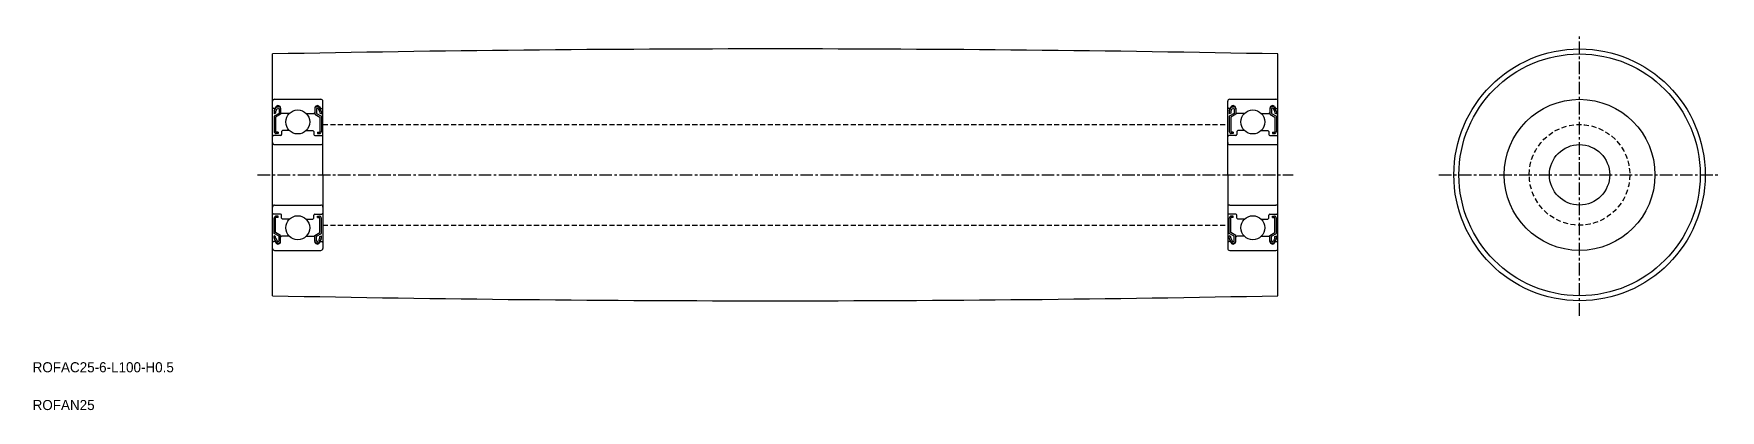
# Model space of a CAD drawing. Extents: x 3 to 170, y 2 to 40.
import ezdxf

# ---------------------------------------------------------------- set-up
doc = ezdxf.new("R2010")
doc.units = 0
doc.linetypes.add('CENTER', pattern=[2, 1.25, -0.25, 0.25, -0.25])
doc.linetypes.add('DASHED', pattern=[0.75, 0.5, -0.25])
doc.layers.get('0').update_dxf_attribs({"linetype": 'CONTINUOUS'})
doc.layers.add('CENTER', color=1, linetype='CENTER')

msp = doc.modelspace()

# ---------------------------------------------------------------- linework, layer by layer
at = {"color": 7, "linetype": 'CONTINUOUS'}
for p, q in [((26.37, 13.85), (26.37, 37.85)), ((126.37, 13.85), (126.37, 37.85))]:
    msp.add_line(p, q, dxfattribs=at)
at = {"color": 3}
for p, q in [((26.47, 32.45), (26.37, 32.55)), ((26.62, 32.45), (26.47, 32.45)), ((26.52, 32.15), (26.52, 31.92)), ((26.67, 31.97), (26.52, 31.92)), ((27.02, 31.95), (26.52, 31.66)), ((26.53, 32.2), (26.73, 32.54)), ((26.57, 33.35), (31.17, 33.35)), ((26.7, 32.6), (26.62, 32.45)), ((26.67, 32.11), (26.67, 31.97)), ((26.68, 32.16), (26.82, 32.4)), ((27.02, 32.38), (27.02, 31.95)), ((27.17, 32.47), (27.17, 32.05)), ((27.17, 32.38), (27.17, 31.87)), ((27.27, 31.95), (27.17, 32.05)), ((28.03, 31.95), (27.27, 31.95)), ((29.7, 31.95), (30.47, 31.95)), ((30.47, 31.95), (30.57, 32.05)), ((30.57, 32.47), (30.57, 32.05)), ((30.57, 32.38), (30.57, 31.87)), ((30.72, 32.38), (30.72, 31.95)), ((30.72, 31.95), (31.22, 31.66)), ((31.05, 32.16), (30.92, 32.4)), ((31.2, 32.2), (31.01, 32.54)), ((31.03, 32.6), (31.12, 32.45)), ((31.07, 32.11), (31.07, 31.97)), ((31.07, 31.97), (31.22, 31.92)), ((31.12, 32.45), (31.27, 32.45)), ((31.22, 32.15), (31.22, 31.92)), ((31.27, 32.45), (31.37, 32.55)), ((31.37, 25.85), (31.37, 33.15)), ((121.37, 25.85), (121.37, 33.15)), ((121.47, 32.45), (121.37, 32.55)), ((121.62, 32.45), (121.47, 32.45)), ((121.52, 32.15), (121.52, 31.92)), ((121.67, 31.97), (121.52, 31.92)), ((122.02, 31.95), (121.52, 31.66)), ((121.53, 32.2), (121.73, 32.54)), ((121.57, 33.35), (126.17, 33.35)), ((121.7, 32.6), (121.62, 32.45)), ((121.67, 32.11), (121.67, 31.97)), ((121.68, 32.16), (121.82, 32.4)), ((122.02, 32.38), (122.02, 31.95)), ((122.17, 32.47), (122.17, 32.05)), ((122.17, 32.38), (122.17, 31.87)), ((122.27, 31.95), (122.17, 32.05)), ((123.03, 31.95), (122.27, 31.95)), ((124.7, 31.95), (125.47, 31.95)), ((125.47, 31.95), (125.57, 32.05)), ((125.57, 32.47), (125.57, 32.05)), ((125.57, 32.38), (125.57, 31.87)), ((125.72, 32.38), (125.72, 31.95)), ((125.72, 31.95), (126.22, 31.66)), ((126.05, 32.16), (125.92, 32.4)), ((126.2, 32.2), (126.01, 32.54)), ((126.03, 32.6), (126.12, 32.45)), ((126.07, 32.11), (126.07, 31.97)), ((126.07, 31.97), (126.22, 31.92)), ((126.12, 32.45), (126.27, 32.45)), ((126.22, 32.15), (126.22, 31.92)), ((126.27, 32.45), (126.37, 32.55)), ((26.52, 31.66), (26.52, 30.15)), ((27.17, 31.87), (26.67, 31.58)), ((26.67, 31.58), (26.67, 30.1)), ((27.37, 30.25), (27.27, 30.15)), ((28.03, 30.25), (27.37, 30.25)), ((29.7, 30.25), (30.37, 30.25)), ((30.37, 30.25), (30.47, 30.15)), ((30.57, 31.87), (31.07, 31.58)), ((31.07, 31.58), (31.07, 30.1)), ((31.22, 31.66), (31.22, 30.15)), ((121.52, 31.66), (121.52, 30.15)), ((122.17, 31.87), (121.67, 31.58)), ((121.67, 31.58), (121.67, 30.1)), ((122.37, 30.25), (122.27, 30.15)), ((123.03, 30.25), (122.37, 30.25)), ((124.7, 30.25), (125.37, 30.25)), ((125.37, 30.25), (125.47, 30.15)), ((125.57, 31.87), (126.07, 31.58)), ((126.07, 31.58), (126.07, 30.1)), ((126.22, 31.66), (126.22, 30.15)), ((26.47, 29.75), (26.37, 29.65)), ((26.37, 29.5), (26.37, 29.5)), ((27.17, 29.75), (26.47, 29.75)), ((26.57, 28.85), (31.17, 28.85)), ((26.92, 30.1), (26.67, 30.1)), ((26.92, 29.95), (26.72, 29.95)), ((26.92, 30.1), (26.92, 29.95)), ((27.27, 30.15), (27.27, 29.85)), ((30.47, 30.15), (30.47, 29.85)), ((30.57, 29.75), (31.27, 29.75)), ((30.82, 30.1), (31.07, 30.1)), ((30.82, 30.1), (30.82, 29.95)), ((30.82, 29.95), (31.02, 29.95)), ((31.27, 29.75), (31.37, 29.65)), ((121.47, 29.75), (121.37, 29.65)), ((121.37, 29.5), (121.37, 29.5)), ((122.17, 29.75), (121.47, 29.75)), ((121.57, 28.85), (126.17, 28.85)), ((121.92, 30.1), (121.67, 30.1)), ((121.92, 29.95), (121.72, 29.95)), ((121.92, 30.1), (121.92, 29.95)), ((122.27, 30.15), (122.27, 29.85)), ((125.47, 30.15), (125.47, 29.85)), ((125.57, 29.75), (126.27, 29.75)), ((125.82, 30.1), (126.07, 30.1)), ((125.82, 30.1), (125.82, 29.95)), ((125.82, 29.95), (126.02, 29.95)), ((126.27, 29.75), (126.37, 29.65)), ((121.37, 27.68), (121.37, 27.68)), ((31.37, 25.85), (31.37, 18.55)), ((121.37, 25.85), (121.37, 18.55)), ((26.47, 21.95), (26.37, 22.05)), ((27.17, 21.95), (26.47, 21.95)), ((26.57, 22.85), (31.17, 22.85)), ((27.27, 21.55), (27.27, 21.85)), ((30.47, 21.55), (30.47, 21.85)), ((30.57, 21.95), (31.27, 21.95)), ((31.27, 21.95), (31.37, 22.05)), ((121.47, 21.95), (121.37, 22.05)), ((122.17, 21.95), (121.47, 21.95)), ((121.57, 22.85), (126.17, 22.85)), ((122.27, 21.55), (122.27, 21.85)), ((125.47, 21.55), (125.47, 21.85)), ((125.57, 21.95), (126.27, 21.95)), ((126.27, 21.95), (126.37, 22.05)), ((26.52, 20.04), (26.52, 21.55)), ((26.67, 20.13), (26.67, 21.6)), ((26.92, 21.6), (26.67, 21.6)), ((26.92, 21.75), (26.72, 21.75)), ((26.92, 21.6), (26.92, 21.75)), ((27.37, 21.45), (27.27, 21.55)), ((28.03, 21.45), (27.37, 21.45)), ((29.7, 21.45), (30.37, 21.45)), ((30.37, 21.45), (30.47, 21.55)), ((30.82, 21.75), (31.02, 21.75)), ((30.82, 21.6), (30.82, 21.75)), ((30.82, 21.6), (31.07, 21.6)), ((31.07, 20.13), (31.07, 21.6)), ((31.22, 20.04), (31.22, 21.55)), ((121.52, 20.04), (121.52, 21.55)), ((121.67, 20.13), (121.67, 21.6)), ((121.92, 21.6), (121.67, 21.6)), ((121.92, 21.75), (121.72, 21.75)), ((121.92, 21.6), (121.92, 21.75)), ((122.37, 21.45), (122.27, 21.55)), ((123.03, 21.45), (122.37, 21.45)), ((124.7, 21.45), (125.37, 21.45)), ((125.37, 21.45), (125.47, 21.55)), ((125.82, 21.75), (126.02, 21.75)), ((125.82, 21.6), (125.82, 21.75)), ((125.82, 21.6), (126.07, 21.6)), ((126.07, 20.13), (126.07, 21.6)), ((126.22, 20.04), (126.22, 21.55)), ((26.47, 19.25), (26.37, 19.15)), ((26.62, 19.25), (26.47, 19.25)), ((27.02, 19.75), (26.52, 20.04)), ((26.67, 19.73), (26.52, 19.79)), ((26.52, 19.56), (26.52, 19.79)), ((26.53, 19.51), (26.73, 19.16)), ((26.7, 19.11), (26.62, 19.25)), ((27.17, 19.84), (26.67, 20.13)), ((26.67, 19.6), (26.67, 19.73)), ((26.68, 19.55), (26.82, 19.31)), ((27.02, 19.33), (27.02, 19.75)), ((27.17, 19.33), (27.17, 19.84)), ((27.27, 19.75), (27.17, 19.65)), ((27.17, 19.23), (27.17, 19.65)), ((28.03, 19.75), (27.27, 19.75)), ((29.7, 19.75), (30.47, 19.75)), ((30.47, 19.75), (30.57, 19.65)), ((30.57, 19.84), (31.07, 20.13)), ((30.57, 19.33), (30.57, 19.84)), ((30.57, 19.23), (30.57, 19.65)), ((30.72, 19.75), (31.22, 20.04)), ((30.72, 19.33), (30.72, 19.75)), ((31.05, 19.55), (30.92, 19.31)), ((31.2, 19.51), (31.01, 19.16)), ((31.03, 19.11), (31.12, 19.25)), ((31.07, 19.73), (31.22, 19.79)), ((31.07, 19.6), (31.07, 19.73)), ((31.12, 19.25), (31.27, 19.25)), ((31.22, 19.56), (31.22, 19.79)), ((31.27, 19.25), (31.37, 19.15)), ((121.47, 19.25), (121.37, 19.15)), ((121.62, 19.25), (121.47, 19.25)), ((122.02, 19.75), (121.52, 20.04)), ((121.67, 19.73), (121.52, 19.79)), ((121.52, 19.56), (121.52, 19.79)), ((121.53, 19.51), (121.73, 19.16)), ((121.7, 19.11), (121.62, 19.25)), ((122.17, 19.84), (121.67, 20.13)), ((121.67, 19.6), (121.67, 19.73)), ((121.68, 19.55), (121.82, 19.31)), ((122.02, 19.33), (122.02, 19.75)), ((122.17, 19.33), (122.17, 19.84)), ((122.27, 19.75), (122.17, 19.65)), ((122.17, 19.23), (122.17, 19.65)), ((123.03, 19.75), (122.27, 19.75)), ((124.7, 19.75), (125.47, 19.75)), ((125.47, 19.75), (125.57, 19.65)), ((125.57, 19.84), (126.07, 20.13)), ((125.57, 19.33), (125.57, 19.84)), ((125.57, 19.23), (125.57, 19.65)), ((125.72, 19.75), (126.22, 20.04)), ((125.72, 19.33), (125.72, 19.75)), ((126.05, 19.55), (125.92, 19.31)), ((126.2, 19.51), (126.01, 19.16)), ((126.03, 19.11), (126.12, 19.25)), ((126.07, 19.73), (126.22, 19.79)), ((126.07, 19.6), (126.07, 19.73)), ((126.12, 19.25), (126.27, 19.25)), ((126.22, 19.56), (126.22, 19.79)), ((126.27, 19.25), (126.37, 19.15)), ((26.57, 18.35), (31.17, 18.35)), ((121.57, 18.35), (126.17, 18.35))]:
    msp.add_line(p, q, dxfattribs=at)
at = {"color": 3, "linetype": 'DASHED'}
for p, q in [((31.37, 30.85), (121.37, 30.85)), ((31.37, 20.85), (121.37, 20.85))]:
    msp.add_line(p, q, dxfattribs=at)
at = {"color": 7, "linetype": 'CONTINUOUS'}
for radius in [12.5, 12, 7.5, 3]:
    msp.add_circle((156.37, 25.85), radius, dxfattribs=at)
at = {"color": 3}
for centre in [(28.87, 31.1), (123.87, 31.1), (28.87, 20.6), (123.87, 20.6)]:
    msp.add_circle(centre, 1.19, dxfattribs=at)
at = {"color": 3, "linetype": 'DASHED'}
msp.add_circle((156.37, 25.85), 5, dxfattribs=at)
at = {"color": 7, "linetype": 'CONTINUOUS'}
for centre, start, end in [((76.37, -2461.9), 88.85412, 91.14588), ((76.37, 2513.6), 268.85412, 271.14588)]:
    msp.add_arc(centre, 2500.25, start, end, dxfattribs=at)
at = {"color": 3}
for centre, radius, start, end in [((26.57, 33.15), 0.2, 90, 180), ((26.62, 32.15), 0.1, 150.0003, 180.0006), ((26.77, 32.11), 0.1, 150.0003, 180.0006), ((26.92, 32.47), 0.25, 359.9996, 150.0002), ((26.92, 32.38), 0.25, 0, 139.1944), ((26.92, 32.38), 0.1, 0, 167.1249), ((30.82, 32.47), 0.25, 29.9998, 180.0004), ((30.82, 32.38), 0.25, 40.8056, 180), ((30.82, 32.38), 0.1, 12.8751, 180), ((30.97, 32.11), 0.1, 359.9994, 29.9997), ((31.17, 33.15), 0.2, 0, 90), ((31.12, 32.15), 0.1, 359.9994, 29.9997), ((121.57, 33.15), 0.2, 90, 180), ((121.62, 32.15), 0.1, 150.0003, 180.0006), ((121.77, 32.11), 0.1, 150.0003, 180.0006), ((121.92, 32.47), 0.25, 359.9996, 150.0002), ((121.92, 32.38), 0.25, 0, 139.1944), ((121.92, 32.38), 0.1, 0, 167.1249), ((125.82, 32.47), 0.25, 29.9998, 180.0004), ((125.82, 32.38), 0.25, 40.8056, 180), ((125.82, 32.38), 0.1, 12.8751, 180), ((125.97, 32.11), 0.1, 359.9994, 29.9997), ((126.17, 33.15), 0.2, 0, 90), ((126.12, 32.15), 0.1, 359.9994, 29.9997), ((26.57, 29.05), 0.2, 180, 270), ((26.72, 30.15), 0.2, 180.0003, 270.0003), ((27.17, 29.85), 0.1, 270.0006, 0), ((30.57, 29.85), 0.1, 180, 269.9994), ((31.02, 30.15), 0.2, 269.9997, 359.9997), ((31.17, 29.05), 0.2, 270, 0), ((121.57, 29.05), 0.2, 180, 270), ((121.72, 30.15), 0.2, 180.0003, 270.0003), ((122.17, 29.85), 0.1, 270.0006, 0), ((125.57, 29.85), 0.1, 180, 269.9994), ((126.02, 30.15), 0.2, 269.9997, 359.9997), ((126.17, 29.05), 0.2, 270, 0), ((26.57, 22.65), 0.2, 90, 180), ((27.17, 21.85), 0.1, 0, 89.9994), ((30.57, 21.85), 0.1, 90.0006, 180), ((31.17, 22.65), 0.2, 0, 90), ((121.57, 22.65), 0.2, 90, 180), ((122.17, 21.85), 0.1, 0, 89.9994), ((125.57, 21.85), 0.1, 90.0006, 180), ((126.17, 22.65), 0.2, 0, 90), ((26.72, 21.55), 0.2, 89.9997, 179.9997), ((31.02, 21.55), 0.2, 0.0003, 90.0003), ((121.72, 21.55), 0.2, 89.9997, 179.9997), ((126.02, 21.55), 0.2, 0.0003, 90.0003), ((26.57, 18.55), 0.2, 180, 270), ((26.62, 19.56), 0.1, 179.9994, 209.9997), ((26.77, 19.6), 0.1, 179.9994, 209.9997), ((26.92, 19.23), 0.25, 209.9998, 0.0004), ((26.92, 19.33), 0.25, 220.8056, 0), ((26.92, 19.33), 0.1, 192.8751, 0), ((30.82, 19.33), 0.25, 180, 319.1944), ((30.82, 19.23), 0.25, 179.9996, 330.0002), ((30.82, 19.33), 0.1, 180, 347.1249), ((30.97, 19.6), 0.1, 330.0003, 0.0006), ((31.17, 18.55), 0.2, 270, 0), ((31.12, 19.56), 0.1, 330.0003, 0.0006), ((121.57, 18.55), 0.2, 180, 270), ((121.62, 19.56), 0.1, 179.9994, 209.9997), ((121.77, 19.6), 0.1, 179.9994, 209.9997), ((121.92, 19.23), 0.25, 209.9998, 0.0004), ((121.92, 19.33), 0.25, 220.8056, 0), ((121.92, 19.33), 0.1, 192.8751, 0), ((125.82, 19.33), 0.25, 180, 319.1944), ((125.82, 19.23), 0.25, 179.9996, 330.0002), ((125.82, 19.33), 0.1, 180, 347.1249), ((125.97, 19.6), 0.1, 330.0003, 0.0006), ((126.17, 18.55), 0.2, 270, 0), ((126.12, 19.56), 0.1, 330.0003, 0.0006)]:
    msp.add_arc(centre, radius, start, end, dxfattribs=at)
at = {"layer": 'CENTER', "color": 1, "linetype": 'CENTER'}
for p, q in [((156.37, 11.85), (156.37, 39.85)), ((24.87, 25.85), (127.87, 25.85)), ((142.37, 25.85), (170.37, 25.85))]:
    msp.add_line(p, q, dxfattribs=at)

# ---------------------------------------------------------------- texts
at = {"color": 7, "linetype": 'CONTINUOUS'}
for s, p in [('ROFAC25-6-L100-H0.5', (2.5, 6.25)), ('ROFAN25', (2.5, 2.5))]:
    msp.add_text(s, height=1, dxfattribs=at).set_placement(p)

doc.saveas('drawing.dxf')
